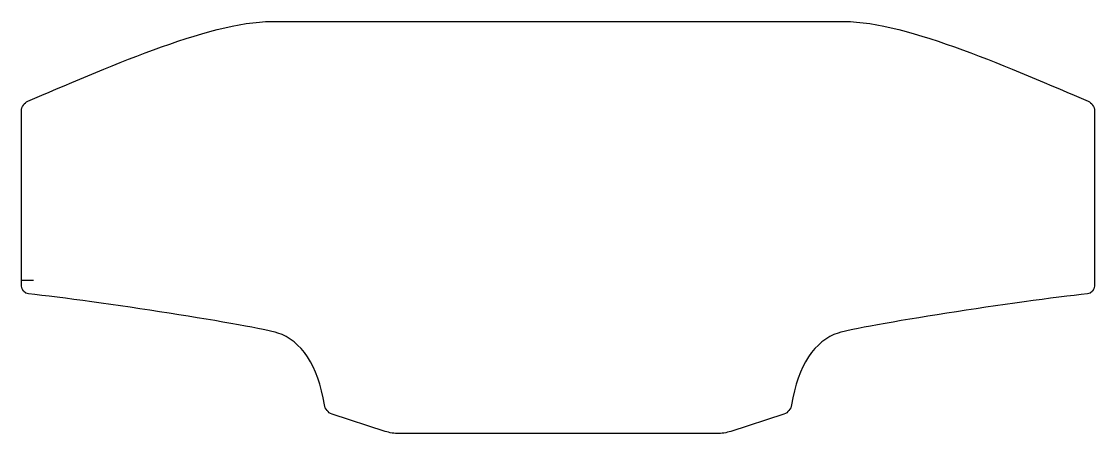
# Model space of a CAD drawing. Extents: x 24 to 316, y -133 to -21.
import ezdxf

# ---------------------------------------------------------------- set-up
doc = ezdxf.new("R2010")
doc.units = 0
doc.layers.get('0').update_dxf_attribs({"linetype": 'CONTINUOUS'})

msp = doc.modelspace()

# ---------------------------------------------------------------- linework, layer by layer
at = {"color": 7}
for points in [[(92.189314, -21.154365), (92.189492, -21.154364), (169.999753, -21.154364), (247.810014, -21.154364), (247.810192, -21.154365)], [(24.224003, -93.113947), (24.224003, -45.484178)], [(315.775498, -45.484178), (315.775498, -93.113947)], [(27.5167, -91.586105), (24.224008, -91.586105), (24.224008, -88.479763)], [(93.898317, -105.888257), (93.897921, -105.88813)], [(246.101585, -105.88813), (246.101189, -105.888257)], [(123.063395, -132.615742), (108.597563, -127.914799)], [(231.401943, -127.914799), (216.936111, -132.615742)], [(213.190102, -133.209135), (169.999753, -133.209135), (126.809404, -133.209135)]]:
    msp.add_lwpolyline(points, dxfattribs=at)
for points in [[(25.992406, -42.816406), (45.609552, -34.495138), (75.187228, -21.19386), (92.189314, -21.154365)], [(247.810192, -21.154365), (264.81227, -21.19386), (294.389944, -34.495138), (314.007097, -42.816406)], [(24.224003, -45.484178), (24.224003, -44.423788), (25.016211, -43.230492), (25.992406, -42.816406)], [(314.007097, -42.816406), (314.983297, -43.230492), (315.775498, -44.423788), (315.775498, -45.484178)], [(26.134555, -95.224126), (25.079919, -95.113874), (24.224003, -94.174337), (24.224003, -93.113947)], [(315.775498, -93.113947), (315.775498, -94.174337), (314.919594, -95.113874), (313.864959, -95.224126)], [(93.897921, -105.88813), (87.553885, -103.851743), (44.039429, -97.095877), (26.134555, -95.224126)], [(313.864959, -95.224126), (295.960072, -97.095877), (252.445621, -103.851743), (246.101585, -105.88813)], [(106.52853, -125.416973), (104.943677, -114.712631), (100.119079, -107.885334), (93.898317, -105.888257)], [(246.101189, -105.888257), (239.880427, -107.885334), (235.055829, -114.712631), (233.470976, -125.416973)], [(108.597563, -127.914799), (107.589088, -127.587077), (106.683825, -126.465857), (106.52853, -125.416973)], [(233.470976, -125.416973), (233.315681, -126.465857), (232.410418, -127.587077), (231.401943, -127.914799)], [(126.809404, -133.209135), (125.537332, -133.209135), (124.273191, -133.008886), (123.063395, -132.615742)], [(216.936111, -132.615742), (215.726315, -133.008886), (214.462174, -133.209135), (213.190102, -133.209135)]]:
    msp.add_open_spline(points, degree=3, dxfattribs=at)

doc.saveas('drawing.dxf')
